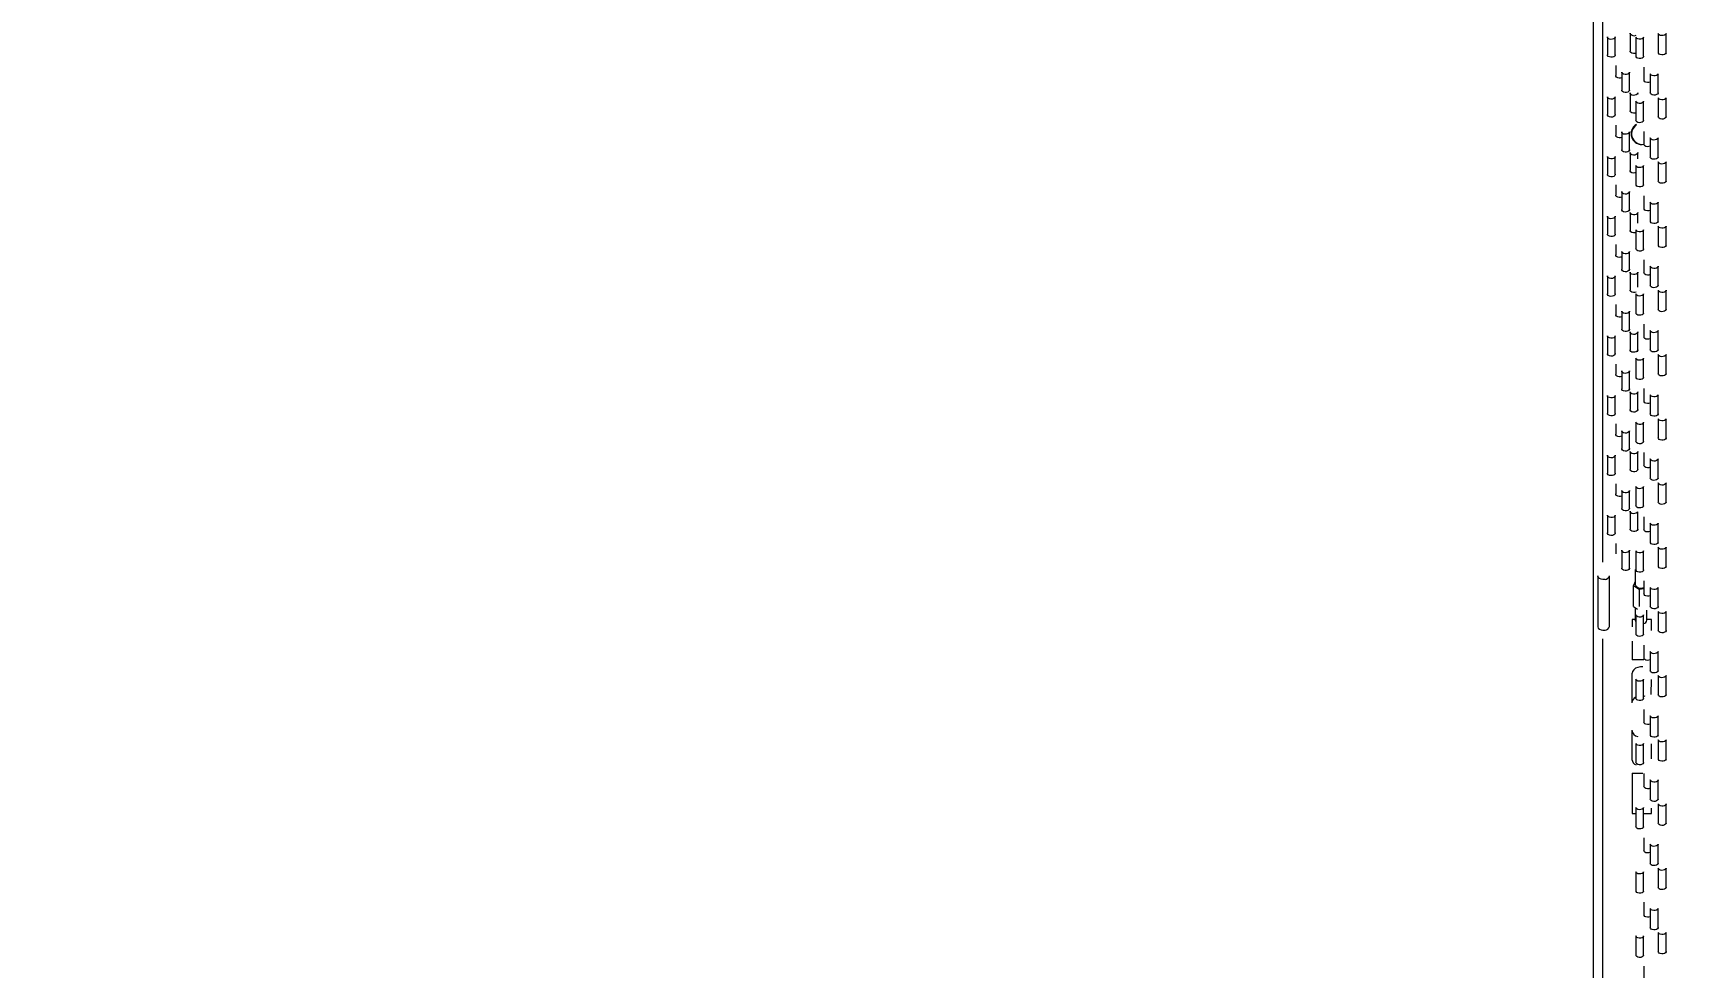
# Model space of a CAD drawing. Header units: millimetres. Extents: x -8045 to 6871, y -5915 to 5473.
# Drawn here: x -1489 to -642, y -915 to -434 of the extents above; entities that cross this region are included whole.
import ezdxf

# ---------------------------------------------------------------- set-up
doc = ezdxf.new("R2010")
doc.units = ezdxf.units.MM
for name, color, linetype in [('DIKOM_ОБЪЕКТ', 7, 'Continuous'), ('DIKOM_РАЗМЕР_ЗОНА', 7, 'Continuous'), ('DIKOM_РАЗМЕР_ОБЪЕКТА', 7, 'Continuous')]:
    doc.layers.add(name, color=color, linetype=linetype)
doc.styles.add('style1', font='arial.ttf', dxfattribs={"width": 0.8})
doc.dimstyles.new('1-50', dxfattribs={"dimtxt": 300, "dimasz": 200, "dimexe": 100, "dimexo": 0, "dimgap": 100, "dimtad": 1, "dimtxsty": 'style1', "dimcen": 200, "dimclrd": 7, "dimclre": 7, "dimclrt": 7, "dimadec": 1, "dimazin": 2, "dimtfac": 1, "dimtmove": 0, "dimatfit": 2, "dimfxl": 0, "dimlwd": 25, "dimlwe": 18, "dimarcsym": 0})

# ---------------------------------------------------------------- blocks, each defined once
blk = doc.blocks.new('*D9')
at = {"layer": 'Defpoints', "color": 0, "linetype": 'Continuous', "transparency": 16777216}
for p in [(5663.54, -234.65), (-5019.6, -1388.73), (5663.54, -4701.47)]:
    blk.add_point(p, dxfattribs=at)
at = {"layer": 'DIKOM_РАЗМЕР_ОБЪЕКТА', "color": 7, "linetype": 'Continuous', "lineweight": 18, "transparency": 16777216}
for p, q in [((5663.54, -234.65), (5663.54, -4801.47)), ((-5019.6, -1388.73), (-5019.6, -4801.47))]:
    blk.add_line(p, q, dxfattribs=at)
at = {"layer": 'DIKOM_РАЗМЕР_ОБЪЕКТА', "color": 7, "linetype": 'Continuous', "lineweight": 25, "transparency": 16777216}
blk.add_line((-4819.6, -4701.47), (5463.54, -4701.47), dxfattribs=at)
at = {"layer": 'DIKOM_РАЗМЕР_ОБЪЕКТА', "color": 7, "linetype": 'Continuous', "transparency": 16777216}
for points in [[(-4819.6, -4668.14), (-4819.6, -4734.8), (-5019.6, -4701.47)], [(5463.54, -4668.14), (5463.54, -4734.8), (5663.54, -4701.47)]]:
    blk.add_solid(points, dxfattribs=at)
at = {"layer": 'DIKOM_РАЗМЕР_ОБЪЕКТА', "color": 7, "linetype": 'Continuous', "lineweight": 15, "transparency": 16777216, "insert": (-74.37, -4448.3), "char_height": 300, "attachment_point": 5, "style": 'style1'}
blk.add_mtext('10700', dxfattribs=at)
blk = doc.blocks.new('*D10')
at = {"layer": 'Defpoints', "color": 0, "linetype": 'Continuous', "transparency": 16777216}
for p in [(-1653.81, 3474.95), (-5616.46, -3083.4), (491.01, -3083.4)]:
    blk.add_point(p, dxfattribs=at)
at = {"layer": 'DIKOM_РАЗМЕР_ОБЪЕКТА', "color": 7, "linetype": 'Continuous', "lineweight": 18, "transparency": 16777216}
for p, q in [((-1653.81, 3474.95), (-5716.46, 3474.95)), ((491.01, -3083.4), (-5716.46, -3083.4))]:
    blk.add_line(p, q, dxfattribs=at)
at = {"layer": 'DIKOM_РАЗМЕР_ОБЪЕКТА', "color": 7, "linetype": 'Continuous', "lineweight": 25, "transparency": 16777216}
blk.add_line((-5616.46, 3274.95), (-5616.46, -2883.4), dxfattribs=at)
at = {"layer": 'DIKOM_РАЗМЕР_ОБЪЕКТА', "color": 7, "linetype": 'Continuous', "transparency": 16777216}
for points in [[(-5649.79, 3274.95), (-5583.12, 3274.95), (-5616.46, 3474.95)], [(-5649.79, -2883.4), (-5583.12, -2883.4), (-5616.46, -3083.4)]]:
    blk.add_solid(points, dxfattribs=at)
at = {"layer": 'DIKOM_РАЗМЕР_ОБЪЕКТА', "color": 7, "linetype": 'Continuous', "lineweight": 15, "transparency": 16777216, "insert": (-5869.63, -1326.86), "char_height": 300, "attachment_point": 5, "rotation": 90, "style": 'style1'}
blk.add_mtext('6550', dxfattribs=at)
blk = doc.blocks.new('*D11')
at = {"layer": 'Defpoints', "color": 0, "transparency": 16777216}
for p in [(6870.85, -184.65), (-7019.6, -1388.73), (-7019.6, -5814.65)]:
    blk.add_point(p, dxfattribs=at)
at = {"layer": 'DIKOM_РАЗМЕР_ЗОНА', "color": 7, "lineweight": 18, "transparency": 16777216}
for p, q in [((6870.85, -184.65), (6870.85, -5914.65)), ((-7019.6, -1388.73), (-7019.6, -5914.65))]:
    blk.add_line(p, q, dxfattribs=at)
at = {"layer": 'DIKOM_РАЗМЕР_ЗОНА', "color": 7, "lineweight": 25, "transparency": 16777216}
blk.add_line((6670.85, -5814.65), (-6819.6, -5814.65), dxfattribs=at)
at = {"layer": 'DIKOM_РАЗМЕР_ЗОНА', "color": 7, "transparency": 16777216}
for points in [[(-6819.6, -5781.31), (-6819.6, -5847.98), (-7019.6, -5814.65)], [(6670.85, -5781.31), (6670.85, -5847.98), (6870.85, -5814.65)]]:
    blk.add_solid(points, dxfattribs=at)
at = {"layer": 'DIKOM_РАЗМЕР_ЗОНА', "color": 7, "transparency": 16777216, "insert": (-74.37, -5561.37), "char_height": 300, "attachment_point": 5, "style": 'style1'}
blk.add_mtext('13900', dxfattribs=at)
blk = doc.blocks.new('*D12')
at = {"layer": 'Defpoints', "color": 0, "transparency": 16777216}
for p in [(-2189.61, 5472.65), (-7595.21, -5084.97), (-495.58, -5084.97)]:
    blk.add_point(p, dxfattribs=at)
at = {"layer": 'DIKOM_РАЗМЕР_ЗОНА', "color": 7, "lineweight": 18, "transparency": 16777216}
for p, q in [((-2189.61, 5472.65), (-7695.21, 5472.65)), ((-495.58, -5084.97), (-7695.21, -5084.97))]:
    blk.add_line(p, q, dxfattribs=at)
at = {"layer": 'DIKOM_РАЗМЕР_ЗОНА', "color": 7, "lineweight": 25, "transparency": 16777216}
blk.add_line((-7595.21, 5272.65), (-7595.21, -4884.97), dxfattribs=at)
at = {"layer": 'DIKOM_РАЗМЕР_ЗОНА', "color": 7, "transparency": 16777216}
for points in [[(-7628.55, 5272.65), (-7561.88, 5272.65), (-7595.21, 5472.65)], [(-7628.55, -4884.97), (-7561.88, -4884.97), (-7595.21, -5084.97)]]:
    blk.add_solid(points, dxfattribs=at)
at = {"layer": 'DIKOM_РАЗМЕР_ЗОНА', "color": 7, "transparency": 16777216, "insert": (-7848.38, -1452.59), "char_height": 300, "attachment_point": 5, "rotation": 90, "style": 'style1'}
blk.add_mtext('10550', dxfattribs=at)

msp = doc.modelspace()

# ---------------------------------------------------------------- linework, layer by layer
at = {"layer": 'DIKOM_ОБЪЕКТ', "color": 7, "linetype": 'Continuous', "lineweight": 15}
for p, q in [((-685.854, -198.252), (-685.854, -1786.157)), ((-680.877, -706.768), (-680.877, -197.374)), ((-678.543, -436.272), (-678.543, -445.502)), ((-674.543, -445.502), (-674.543, -436.272)), ((-666.94, -434.314), (-666.94, -443.545)), ((-666.94, -434.344), (-666.94, -434.314)), ((-666.874, -434.64), (-666.94, -434.344)), ((-663.911, -436.338), (-663.911, -446.255)), ((-659.911, -446.255), (-659.911, -436.338)), ((-652.369, -434.489), (-652.369, -444.406)), ((-652.293, -434.797), (-652.369, -434.509)), ((-648.369, -444.406), (-648.369, -434.489)), ((-678.476, -445.829), (-678.543, -445.502)), ((-674.543, -445.471), (-674.543, -445.502)), ((-663.835, -446.564), (-663.911, -446.255)), ((-674.273, -450.9), (-674.273, -456.201)), ((-671.21, -454.384), (-671.21, -463.615)), ((-667.21, -463.615), (-667.21, -454.384)), ((-659.782, -451.919), (-659.782, -458.611)), ((-656.498, -455.191), (-656.498, -465.109)), ((-652.498, -465.109), (-652.498, -455.191)), ((-666.94, -465.083), (-666.94, -474.314)), ((-666.94, -465.113), (-666.94, -465.083)), ((-666.874, -465.41), (-666.94, -465.113)), ((-662.94, -465.983), (-662.94, -465.083)), ((-656.421, -465.417), (-656.498, -465.109)), ((-678.543, -467.041), (-678.543, -476.272)), ((-674.543, -476.272), (-674.543, -467.041)), ((-663.911, -469.396), (-663.911, -479.313)), ((-659.911, -479.313), (-659.911, -469.396)), ((-652.369, -467.547), (-652.369, -477.464)), ((-652.293, -467.855), (-652.369, -467.567)), ((-648.369, -477.464), (-648.369, -467.547)), ((-678.476, -476.598), (-678.543, -476.272)), ((-674.543, -476.241), (-674.543, -476.272)), ((-674.273, -481.669), (-674.273, -486.971)), ((-663.835, -479.621), (-663.911, -479.313)), ((-671.21, -485.153), (-671.21, -494.384)), ((-667.21, -494.384), (-667.21, -485.153)), ((-659.782, -484.977), (-659.782, -491.668)), ((-656.498, -488.249), (-656.498, -498.167)), ((-652.498, -498.167), (-652.498, -488.249)), ((-678.543, -497.81), (-678.543, -507.041)), ((-674.543, -507.041), (-674.543, -497.81)), ((-666.94, -495.853), (-666.94, -505.083)), ((-666.94, -495.883), (-666.94, -495.853)), ((-666.874, -496.179), (-666.94, -495.883)), ((-662.94, -499.04), (-662.94, -495.853)), ((-656.421, -498.475), (-656.498, -498.167)), ((-678.476, -507.367), (-678.543, -507.041)), ((-674.543, -507.01), (-674.543, -507.041)), ((-663.911, -502.454), (-663.911, -512.371)), ((-659.911, -512.371), (-659.911, -502.454)), ((-652.369, -500.604), (-652.369, -510.522)), ((-652.293, -500.913), (-652.369, -500.625)), ((-648.369, -510.522), (-648.369, -500.604)), ((-674.273, -512.439), (-674.273, -517.74)), ((-671.21, -515.923), (-671.21, -525.153)), ((-667.21, -525.153), (-667.21, -515.923)), ((-663.835, -512.679), (-663.911, -512.371)), ((-659.782, -518.035), (-659.782, -524.726)), ((-656.498, -521.307), (-656.498, -531.224)), ((-652.498, -531.224), (-652.498, -521.307)), ((-678.543, -528.579), (-678.543, -537.81)), ((-674.543, -537.81), (-674.543, -528.579)), ((-666.94, -526.622), (-666.94, -535.853)), ((-666.94, -526.652), (-666.94, -526.622)), ((-666.874, -526.948), (-666.94, -526.652)), ((-662.94, -532.098), (-662.94, -526.622)), ((-656.421, -531.533), (-656.498, -531.224)), ((-652.369, -533.662), (-652.369, -543.58)), ((-652.293, -533.97), (-652.369, -533.683)), ((-648.369, -543.58), (-648.369, -533.662)), ((-678.476, -538.136), (-678.543, -537.81)), ((-674.543, -537.779), (-674.543, -537.81)), ((-663.911, -535.512), (-663.911, -545.429)), ((-659.911, -545.429), (-659.911, -535.512)), ((-674.273, -543.208), (-674.273, -548.509)), ((-671.21, -546.692), (-671.21, -555.923)), ((-667.21, -555.923), (-667.21, -546.692)), ((-663.835, -545.737), (-663.911, -545.429)), ((-678.543, -559.348), (-678.543, -568.579)), ((-674.543, -568.579), (-674.543, -559.348)), ((-666.94, -557.391), (-666.94, -566.622)), ((-666.94, -557.421), (-666.94, -557.391)), ((-666.874, -557.717), (-666.94, -557.421)), ((-662.94, -565.156), (-662.94, -557.391)), ((-659.782, -551.093), (-659.782, -557.784)), ((-656.498, -554.365), (-656.498, -564.282)), ((-652.498, -564.282), (-652.498, -554.365)), ((-656.421, -564.59), (-656.498, -564.282)), ((-652.369, -566.72), (-652.369, -576.637)), ((-652.293, -567.028), (-652.369, -566.741)), ((-648.369, -576.637), (-648.369, -566.72)), ((-678.476, -568.905), (-678.543, -568.579)), ((-674.543, -568.548), (-674.543, -568.579)), ((-674.273, -573.977), (-674.273, -579.278)), ((-663.911, -568.569), (-663.911, -578.487)), ((-659.911, -578.487), (-659.911, -568.569)), ((-671.21, -577.461), (-671.21, -586.692)), ((-667.21, -586.692), (-667.21, -577.461)), ((-663.835, -578.795), (-663.911, -578.487)), ((-659.782, -584.151), (-659.782, -590.842)), ((-678.543, -590.118), (-678.543, -599.348)), ((-674.543, -599.348), (-674.543, -590.118)), ((-666.94, -588.16), (-666.94, -597.391)), ((-666.94, -588.19), (-666.94, -588.16)), ((-666.874, -588.487), (-666.94, -588.19)), ((-662.94, -597.391), (-662.94, -588.16)), ((-656.498, -587.423), (-656.498, -597.34)), ((-652.498, -597.34), (-652.498, -587.423)), ((-678.476, -599.675), (-678.543, -599.348)), ((-674.543, -599.318), (-674.543, -599.348)), ((-663.911, -601.627), (-663.911, -611.545)), ((-663.064, -598.421), (-662.94, -597.391)), ((-659.911, -611.545), (-659.911, -601.627)), ((-656.421, -597.648), (-656.498, -597.34)), ((-652.369, -599.778), (-652.369, -609.695)), ((-652.293, -600.086), (-652.369, -599.799)), ((-648.369, -609.695), (-648.369, -599.778)), ((-674.273, -604.746), (-674.273, -610.048)), ((-671.21, -608.23), (-671.21, -617.461)), ((-667.21, -617.461), (-667.21, -608.23)), ((-663.835, -611.853), (-663.911, -611.545)), ((-659.782, -617.209), (-659.782, -623.9)), ((-678.543, -620.887), (-678.543, -630.118)), ((-674.543, -630.118), (-674.543, -620.887)), ((-666.94, -618.93), (-666.94, -628.16)), ((-666.94, -618.959), (-666.94, -618.93)), ((-666.874, -619.256), (-666.94, -618.959)), ((-662.94, -628.16), (-662.94, -618.93)), ((-656.498, -620.481), (-656.498, -630.398)), ((-652.498, -630.398), (-652.498, -620.481)), ((-678.476, -630.444), (-678.543, -630.118)), ((-674.543, -630.087), (-674.543, -630.118)), ((-674.273, -635.516), (-674.273, -640.817)), ((-663.911, -634.685), (-663.911, -644.602)), ((-659.911, -644.602), (-659.911, -634.685)), ((-656.421, -630.706), (-656.498, -630.398)), ((-652.369, -632.836), (-652.369, -642.753)), ((-652.293, -633.144), (-652.369, -632.857)), ((-648.369, -642.753), (-648.369, -632.836)), ((-671.21, -639), (-671.21, -648.23)), ((-667.21, -648.23), (-667.21, -639)), ((-678.543, -651.656), (-678.543, -660.887)), ((-674.543, -660.887), (-674.543, -651.656)), ((-666.94, -649.699), (-666.94, -658.93)), ((-666.94, -649.729), (-666.94, -649.699)), ((-666.874, -650.025), (-666.94, -649.729)), ((-663.835, -644.911), (-663.911, -644.602)), ((-662.94, -658.93), (-662.94, -649.699)), ((-659.782, -650.266), (-659.782, -656.958)), ((-678.476, -661.213), (-678.543, -660.887)), ((-674.543, -660.856), (-674.543, -660.887)), ((-656.498, -653.538), (-656.498, -663.456)), ((-652.498, -663.456), (-652.498, -653.538)), ((-674.273, -666.285), (-674.273, -671.586)), ((-663.911, -667.743), (-663.911, -677.66)), ((-659.911, -677.66), (-659.911, -667.743)), ((-656.421, -663.764), (-656.498, -663.456)), ((-652.369, -665.894), (-652.369, -675.811)), ((-652.293, -666.202), (-652.369, -665.914)), ((-648.369, -675.811), (-648.369, -665.894)), ((-671.21, -669.769), (-671.21, -679)), ((-667.21, -679), (-667.21, -669.769)), ((-663.835, -677.969), (-663.911, -677.66)), ((-678.543, -682.425), (-678.543, -691.656)), ((-674.543, -691.656), (-674.543, -682.425)), ((-666.94, -680.468), (-666.94, -689.699)), ((-666.94, -680.498), (-666.94, -680.468)), ((-666.874, -680.794), (-666.94, -680.498)), ((-662.94, -689.699), (-662.94, -680.894)), ((-659.782, -683.324), (-659.782, -690.015)), ((-678.476, -691.982), (-678.543, -691.656)), ((-674.543, -691.625), (-674.543, -691.656)), ((-656.498, -686.596), (-656.498, -696.514)), ((-652.498, -696.514), (-652.498, -686.596)), ((-674.273, -697.054), (-674.273, -702.355)), ((-671.21, -700.538), (-671.21, -709.769)), ((-667.21, -709.769), (-667.21, -700.538)), ((-663.911, -700.801), (-663.911, -710.718)), ((-659.911, -710.718), (-659.911, -700.801)), ((-656.421, -696.822), (-656.498, -696.514)), ((-652.369, -698.951), (-652.369, -708.869)), ((-652.293, -699.26), (-652.369, -698.972)), ((-648.369, -708.869), (-648.369, -698.951)), ((-664.241, -710.417), (-664.241, -718.11)), ((-663.835, -711.026), (-663.911, -710.718)), ((-683.579, -713.68), (-683.579, -739.834)), ((-677.579, -739.834), (-677.579, -713.68)), ((-664.241, -716.669), (-665.134, -718.766)), ((-665.134, -729.536), (-665.134, -718.766)), ((-665.134, -718.766), (-662.297, -720.592)), ((-662.297, -720.592), (-659.782, -720.168)), ((-660.475, -719.963), (-659.782, -719.785)), ((-659.782, -716.382), (-659.782, -723.073)), ((-656.498, -719.654), (-656.498, -729.572)), ((-652.498, -729.572), (-652.498, -719.654)), ((-662.297, -720.592), (-662.297, -729.448)), ((-665.9, -736.157), (-665.9, -740.044)), ((-664.241, -736.157), (-665.9, -736.157)), ((-665.134, -729.536), (-663.158, -730.807)), ((-664.241, -730.11), (-664.241, -736.571)), ((-663.911, -733.859), (-663.911, -743.776)), ((-659.911, -743.776), (-659.911, -733.859)), ((-658.241, -736.571), (-658.241, -731.446)), ((-655.9, -736.157), (-658.241, -736.157)), ((-656.421, -729.88), (-656.498, -729.572)), ((-655.9, -741.836), (-655.9, -736.157)), ((-652.369, -732.009), (-652.369, -741.927)), ((-652.293, -732.318), (-652.369, -732.03)), ((-648.369, -741.927), (-648.369, -732.009)), ((-663.835, -744.084), (-663.911, -743.776)), ((-680.877, -1786.157), (-680.877, -746.094)), ((-665.9, -747.375), (-665.9, -757.015)), ((-659.782, -749.44), (-659.782, -756.131)), ((-656.498, -752.712), (-656.498, -762.629)), ((-652.498, -762.629), (-652.498, -752.712)), ((-659.744, -757.015), (-665.9, -757.015)), ((-656.421, -762.938), (-656.498, -762.629)), ((-665.914, -764.063), (-665.984, -779.063)), ((-663.911, -766.917), (-663.911, -776.834)), ((-659.911, -776.834), (-659.911, -766.917)), ((-655.964, -774.869), (-655.928, -767.179)), ((-652.369, -765.067), (-652.369, -774.985)), ((-652.293, -765.375), (-652.369, -765.088)), ((-648.369, -774.985), (-648.369, -765.067)), ((-663.835, -777.142), (-663.911, -776.834)), ((-659.782, -782.498), (-659.782, -789.189)), ((-656.498, -785.77), (-656.498, -795.687)), ((-652.498, -795.687), (-652.498, -785.77)), ((-665.984, -793.252), (-665.914, -808.252)), ((-656.421, -795.995), (-656.498, -795.687)), ((-663.911, -799.974), (-663.911, -809.892)), ((-659.911, -809.892), (-659.911, -799.974)), ((-655.915, -807.946), (-655.951, -800.228)), ((-652.369, -798.125), (-652.369, -808.042)), ((-652.293, -798.433), (-652.369, -798.146)), ((-648.369, -808.042), (-648.369, -798.125)), ((-663.835, -810.2), (-663.911, -809.892)), ((-665.9, -815.299), (-665.9, -836.157)), ((-665.9, -815.299), (-660.366, -815.299)), ((-659.782, -815.556), (-659.782, -822.247)), ((-656.498, -818.828), (-656.498, -828.745)), ((-652.498, -828.745), (-652.498, -818.828)), ((-656.421, -829.053), (-656.498, -828.745)), ((-665.9, -836.157), (-663.911, -836.157)), ((-663.911, -833.032), (-663.911, -842.95)), ((-659.911, -842.95), (-659.911, -833.032)), ((-659.911, -836.157), (-655.9, -836.157)), ((-655.9, -836.157), (-655.9, -833.306)), ((-652.369, -831.183), (-652.369, -841.1)), ((-652.293, -831.491), (-652.369, -831.204)), ((-648.369, -841.1), (-648.369, -831.183)), ((-663.835, -843.258), (-663.911, -842.95)), ((-659.782, -848.614), (-659.782, -855.305)), ((-656.498, -851.886), (-656.498, -861.803)), ((-652.498, -861.803), (-652.498, -851.886)), ((-656.421, -862.111), (-656.498, -861.803)), ((-652.369, -864.241), (-652.369, -874.158)), ((-652.293, -864.549), (-652.369, -864.261)), ((-648.369, -874.158), (-648.369, -864.241)), ((-663.911, -866.09), (-663.911, -876.007)), ((-659.911, -876.007), (-659.911, -866.09)), ((-663.835, -876.316), (-663.911, -876.007)), ((-659.782, -881.671), (-659.782, -888.363)), ((-656.498, -884.943), (-656.498, -894.861)), ((-652.498, -894.861), (-652.498, -884.943)), ((-656.421, -895.169), (-656.498, -894.861)), ((-652.369, -897.299), (-652.369, -907.216)), ((-652.293, -897.607), (-652.369, -897.319)), ((-648.369, -907.216), (-648.369, -897.299)), ((-663.911, -899.148), (-663.911, -909.065)), ((-659.911, -909.065), (-659.911, -899.148)), ((-663.835, -909.374), (-663.911, -909.065)), ((-659.782, -914.729), (-659.782, -921.42))]:
    msp.add_line(p, q, dxfattribs=at)
at = {"layer": 'DIKOM_ОБЪЕКТ', "color": 7, "linetype": 'Continuous', "lineweight": 15, "flags": 128}
for points in [[(-674.543, -436.296), (-674.561, -436.443), (-674.814, -436.915), (-675.331, -437.288), (-676.032, -437.507), (-676.811, -437.538), (-677.549, -437.376), (-678.134, -437.046), (-678.476, -436.598), (-678.543, -436.271)], [(-659.911, -436.356), (-659.924, -436.468), (-660.164, -436.886), (-660.669, -437.221), (-661.364, -437.421), (-662.141, -437.457), (-662.884, -437.322), (-663.479, -437.037), (-663.835, -436.646), (-663.911, -436.338)], [(-648.369, -434.489), (-648.383, -434.618), (-648.622, -435.037), (-649.127, -435.371), (-649.822, -435.572), (-650.6, -435.607), (-651.342, -435.472), (-651.937, -435.188), (-652.293, -434.797)], [(-674.543, -445.502), (-674.561, -445.674), (-674.814, -446.145), (-675.331, -446.519), (-676.032, -446.738), (-676.811, -446.769), (-677.549, -446.607), (-678.134, -446.277), (-678.476, -445.829)], [(-663.911, -444.641), (-664.43, -444.78), (-665.209, -444.811), (-665.947, -444.649), (-666.531, -444.319), (-666.874, -443.871), (-666.94, -443.545)], [(-659.911, -446.255), (-659.924, -446.385), (-660.164, -446.803), (-660.669, -447.138), (-661.364, -447.338), (-662.141, -447.374), (-662.884, -447.239), (-663.479, -446.955), (-663.835, -446.564)], [(-649.822, -445.489), (-650.6, -445.525), (-651.342, -445.39), (-651.937, -445.105), (-652.293, -444.714), (-652.369, -444.406)], [(-648.369, -444.406), (-648.383, -444.536), (-648.622, -444.954), (-649.127, -445.289), (-649.822, -445.489)], [(-671.21, -457.284), (-671.763, -457.437), (-672.542, -457.468), (-673.28, -457.306), (-673.864, -456.976), (-674.207, -456.528), (-674.273, -456.202)], [(-667.21, -454.384), (-667.228, -454.556), (-667.481, -455.027), (-667.998, -455.401), (-668.699, -455.62), (-669.478, -455.651), (-670.216, -455.489), (-670.801, -455.158), (-671.144, -454.711), (-671.21, -454.386)], [(-652.498, -455.192), (-652.511, -455.321), (-652.751, -455.739), (-653.256, -456.074), (-653.95, -456.274), (-654.728, -456.31), (-655.471, -456.175), (-656.066, -455.891), (-656.421, -455.5), (-656.498, -455.191)], [(-668.699, -464.851), (-669.478, -464.881), (-670.216, -464.719), (-670.801, -464.389), (-671.144, -463.941), (-671.21, -463.615)], [(-667.21, -463.615), (-667.228, -463.786), (-667.481, -464.258), (-667.998, -464.632), (-668.699, -464.851)], [(-662.94, -465.083), (-662.958, -465.255), (-663.212, -465.726), (-663.729, -466.1), (-664.43, -466.319), (-665.209, -466.35), (-665.947, -466.188), (-666.531, -465.858), (-666.874, -465.41)], [(-656.498, -459.474), (-656.541, -459.493), (-657.235, -459.694), (-658.013, -459.729), (-658.756, -459.594), (-659.35, -459.31), (-659.706, -458.919), (-659.782, -458.611)], [(-652.498, -465.109), (-652.511, -465.238), (-652.751, -465.657), (-653.256, -465.991), (-653.95, -466.192), (-654.728, -466.227), (-655.471, -466.092), (-656.066, -465.808), (-656.421, -465.417)], [(-674.543, -467.066), (-674.561, -467.212), (-674.814, -467.684), (-675.331, -468.057), (-676.032, -468.276), (-676.811, -468.307), (-677.549, -468.145), (-678.134, -467.815), (-678.476, -467.367), (-678.543, -467.04)], [(-663.911, -475.41), (-664.43, -475.55), (-665.209, -475.581), (-665.947, -475.419), (-666.531, -475.088), (-666.874, -474.64), (-666.94, -474.314)], [(-659.911, -469.414), (-659.924, -469.526), (-660.164, -469.944), (-660.669, -470.278), (-661.364, -470.479), (-662.141, -470.514), (-662.884, -470.38), (-663.479, -470.095), (-663.835, -469.704), (-663.911, -469.396)], [(-648.369, -467.546), (-648.383, -467.676), (-648.622, -468.094), (-649.127, -468.429), (-649.822, -468.63), (-650.6, -468.665), (-651.342, -468.53), (-651.937, -468.246), (-652.293, -467.855)], [(-674.543, -476.272), (-674.561, -476.443), (-674.814, -476.915), (-675.331, -477.288), (-676.032, -477.507), (-676.811, -477.538), (-677.549, -477.376), (-678.134, -477.046), (-678.476, -476.598)], [(-659.911, -479.313), (-659.924, -479.443), (-660.164, -479.861), (-660.669, -480.196), (-661.364, -480.396), (-662.141, -480.432), (-662.884, -480.297), (-663.479, -480.012), (-663.835, -479.621)], [(-649.822, -478.547), (-650.6, -478.582), (-651.342, -478.448), (-651.937, -478.163), (-652.293, -477.772), (-652.369, -477.464)], [(-648.369, -477.464), (-648.383, -477.594), (-648.622, -478.012), (-649.127, -478.347), (-649.822, -478.547)], [(-671.21, -488.053), (-671.763, -488.206), (-672.542, -488.237), (-673.28, -488.075), (-673.864, -487.745), (-674.207, -487.297), (-674.273, -486.971)], [(-667.21, -485.154), (-667.228, -485.325), (-667.481, -485.797), (-667.998, -486.17), (-668.699, -486.389), (-669.478, -486.42), (-670.216, -486.258), (-670.801, -485.928), (-671.144, -485.48), (-671.21, -485.155)], [(-652.498, -488.25), (-652.511, -488.379), (-652.751, -488.797), (-653.256, -489.132), (-653.95, -489.332), (-654.728, -489.368), (-655.471, -489.233), (-656.066, -488.948), (-656.421, -488.557), (-656.498, -488.249)], [(-674.543, -497.835), (-674.561, -497.981), (-674.814, -498.453), (-675.331, -498.827), (-676.032, -499.046), (-676.811, -499.076), (-677.549, -498.914), (-678.134, -498.584), (-678.476, -498.136), (-678.543, -497.809)], [(-668.699, -495.62), (-669.478, -495.651), (-670.216, -495.489), (-670.801, -495.159), (-671.144, -494.711), (-671.21, -494.384)], [(-667.21, -494.384), (-667.228, -494.556), (-667.481, -495.027), (-667.998, -495.401), (-668.699, -495.62)], [(-662.94, -495.852), (-662.958, -496.024), (-663.212, -496.496), (-663.729, -496.869), (-664.43, -497.088), (-665.209, -497.119), (-665.947, -496.957), (-666.531, -496.627), (-666.874, -496.179)], [(-656.498, -492.531), (-656.541, -492.551), (-657.235, -492.751), (-658.013, -492.787), (-658.756, -492.652), (-659.35, -492.368), (-659.706, -491.977), (-659.782, -491.669)], [(-652.498, -498.167), (-652.511, -498.296), (-652.751, -498.714), (-653.256, -499.049), (-653.95, -499.25), (-654.728, -499.285), (-655.471, -499.15), (-656.066, -498.866), (-656.421, -498.475)], [(-674.543, -507.041), (-674.561, -507.212), (-674.814, -507.684), (-675.331, -508.058), (-676.032, -508.276), (-676.811, -508.307), (-677.549, -508.145), (-678.134, -507.815), (-678.476, -507.367)], [(-663.911, -506.179), (-664.43, -506.319), (-665.209, -506.35), (-665.947, -506.188), (-666.531, -505.858), (-666.874, -505.41), (-666.94, -505.083)], [(-659.911, -502.472), (-659.924, -502.583), (-660.164, -503.002), (-660.669, -503.336), (-661.364, -503.537), (-662.141, -503.572), (-662.884, -503.437), (-663.479, -503.153), (-663.835, -502.762), (-663.911, -502.454)], [(-648.369, -500.604), (-648.383, -500.734), (-648.622, -501.152), (-649.127, -501.487), (-649.822, -501.687), (-650.6, -501.723), (-651.342, -501.588), (-651.937, -501.304), (-652.293, -500.913)], [(-667.21, -515.923), (-667.228, -516.094), (-667.481, -516.566), (-667.998, -516.939), (-668.699, -517.158), (-669.478, -517.189), (-670.216, -517.027), (-670.801, -516.697), (-671.144, -516.249), (-671.21, -515.924)], [(-659.911, -512.371), (-659.924, -512.501), (-660.164, -512.919), (-660.669, -513.254), (-661.364, -513.454), (-662.141, -513.49), (-662.884, -513.355), (-663.479, -513.07), (-663.835, -512.679)], [(-649.822, -511.605), (-650.6, -511.64), (-651.342, -511.506), (-651.937, -511.221), (-652.293, -510.83), (-652.369, -510.522)], [(-648.369, -510.522), (-648.383, -510.651), (-648.622, -511.07), (-649.127, -511.404), (-649.822, -511.605)], [(-671.21, -518.822), (-671.763, -518.975), (-672.542, -519.006), (-673.28, -518.844), (-673.864, -518.514), (-674.207, -518.066), (-674.273, -517.74)], [(-668.699, -526.389), (-669.478, -526.42), (-670.216, -526.258), (-670.801, -525.928), (-671.144, -525.48), (-671.21, -525.153)], [(-667.21, -525.153), (-667.228, -525.325), (-667.481, -525.796), (-667.998, -526.17), (-668.699, -526.389)], [(-656.498, -525.589), (-656.541, -525.609), (-657.235, -525.809), (-658.013, -525.845), (-658.756, -525.71), (-659.35, -525.425), (-659.706, -525.034), (-659.782, -524.726)], [(-652.498, -521.307), (-652.511, -521.437), (-652.751, -521.855), (-653.256, -522.19), (-653.95, -522.39), (-654.728, -522.426), (-655.471, -522.291), (-656.066, -522.006), (-656.421, -521.615), (-656.498, -521.306)], [(-674.543, -528.604), (-674.561, -528.751), (-674.814, -529.222), (-675.331, -529.596), (-676.032, -529.815), (-676.811, -529.846), (-677.549, -529.684), (-678.134, -529.353), (-678.476, -528.906), (-678.543, -528.579)], [(-662.94, -526.621), (-662.958, -526.793), (-663.212, -527.265), (-663.729, -527.639), (-664.43, -527.857), (-665.209, -527.888), (-665.947, -527.726), (-666.531, -527.396), (-666.874, -526.948)], [(-652.498, -531.224), (-652.511, -531.354), (-652.751, -531.772), (-653.256, -532.107), (-653.95, -532.307), (-654.728, -532.343), (-655.471, -532.208), (-656.066, -531.924), (-656.421, -531.533)], [(-648.369, -533.662), (-648.383, -533.792), (-648.622, -534.21), (-649.127, -534.545), (-649.822, -534.745), (-650.6, -534.781), (-651.342, -534.646), (-651.937, -534.361), (-652.293, -533.97)], [(-674.543, -537.81), (-674.561, -537.981), (-674.814, -538.453), (-675.331, -538.827), (-676.032, -539.046), (-676.811, -539.076), (-677.549, -538.914), (-678.134, -538.584), (-678.476, -538.136)], [(-663.911, -536.948), (-664.43, -537.088), (-665.209, -537.119), (-665.947, -536.957), (-666.531, -536.627), (-666.874, -536.179), (-666.94, -535.853)], [(-659.911, -535.529), (-659.924, -535.641), (-660.164, -536.059), (-660.669, -536.394), (-661.364, -536.595), (-662.141, -536.63), (-662.884, -536.495), (-663.479, -536.211), (-663.835, -535.82), (-663.911, -535.511)], [(-671.21, -549.591), (-671.763, -549.745), (-672.542, -549.776), (-673.28, -549.614), (-673.864, -549.283), (-674.207, -548.835), (-674.273, -548.509)], [(-667.21, -546.692), (-667.228, -546.863), (-667.481, -547.335), (-667.998, -547.709), (-668.699, -547.928), (-669.478, -547.958), (-670.216, -547.796), (-670.801, -547.466), (-671.144, -547.018), (-671.21, -546.693)], [(-659.911, -545.429), (-659.924, -545.559), (-660.164, -545.977), (-660.669, -546.312), (-661.364, -546.512), (-662.141, -546.547), (-662.884, -546.413), (-663.479, -546.128), (-663.835, -545.737)], [(-649.822, -544.663), (-650.6, -544.698), (-651.342, -544.563), (-651.937, -544.279), (-652.293, -543.888), (-652.369, -543.58)], [(-648.369, -543.58), (-648.383, -543.709), (-648.622, -544.127), (-649.127, -544.462), (-649.822, -544.663)], [(-674.543, -559.373), (-674.561, -559.52), (-674.814, -559.992), (-675.331, -560.365), (-676.032, -560.584), (-676.811, -560.615), (-677.549, -560.453), (-678.134, -560.123), (-678.476, -559.675), (-678.543, -559.348)], [(-668.699, -557.158), (-669.478, -557.189), (-670.216, -557.027), (-670.801, -556.697), (-671.144, -556.249), (-671.21, -555.923)], [(-667.21, -555.923), (-667.228, -556.094), (-667.481, -556.566), (-667.998, -556.939), (-668.699, -557.158)], [(-662.94, -557.391), (-662.958, -557.562), (-663.212, -558.034), (-663.729, -558.408), (-664.43, -558.627), (-665.209, -558.657), (-665.947, -558.495), (-666.531, -558.165), (-666.874, -557.717)], [(-656.498, -558.647), (-656.541, -558.667), (-657.235, -558.867), (-658.013, -558.903), (-658.756, -558.768), (-659.35, -558.483), (-659.706, -558.092), (-659.782, -557.784)], [(-652.498, -554.365), (-652.511, -554.495), (-652.751, -554.913), (-653.256, -555.248), (-653.95, -555.448), (-654.728, -555.483), (-655.471, -555.349), (-656.066, -555.064), (-656.421, -554.673), (-656.498, -554.364)], [(-663.795, -567.669), (-664.43, -567.857), (-665.209, -567.888), (-665.947, -567.726), (-666.531, -567.396), (-666.874, -566.948), (-666.94, -566.622)], [(-652.498, -564.282), (-652.511, -564.412), (-652.751, -564.83), (-653.256, -565.165), (-653.95, -565.365), (-654.728, -565.401), (-655.471, -565.266), (-656.066, -564.981), (-656.421, -564.59)], [(-648.369, -566.72), (-648.383, -566.85), (-648.622, -567.268), (-649.127, -567.603), (-649.822, -567.803), (-650.6, -567.839), (-651.342, -567.704), (-651.937, -567.419), (-652.293, -567.028)], [(-674.543, -568.579), (-674.561, -568.751), (-674.814, -569.222), (-675.331, -569.596), (-676.032, -569.815), (-676.811, -569.846), (-677.549, -569.684), (-678.134, -569.354), (-678.476, -568.905)], [(-659.911, -568.587), (-659.924, -568.699), (-660.164, -569.117), (-660.669, -569.452), (-661.364, -569.652), (-662.141, -569.688), (-662.884, -569.553), (-663.479, -569.269), (-663.835, -568.878), (-663.911, -568.569)], [(-671.21, -580.361), (-671.763, -580.514), (-672.542, -580.545), (-673.28, -580.383), (-673.864, -580.053), (-674.207, -579.605), (-674.273, -579.278)], [(-667.21, -577.461), (-667.228, -577.633), (-667.481, -578.104), (-667.998, -578.478), (-668.699, -578.697), (-669.478, -578.728), (-670.216, -578.566), (-670.801, -578.235), (-671.144, -577.787), (-671.21, -577.462)], [(-659.911, -578.487), (-659.924, -578.616), (-660.164, -579.035), (-660.669, -579.369), (-661.364, -579.57), (-662.141, -579.605), (-662.884, -579.471), (-663.479, -579.186), (-663.835, -578.795)], [(-649.822, -577.72), (-650.6, -577.756), (-651.342, -577.621), (-651.937, -577.337), (-652.293, -576.946), (-652.369, -576.637)], [(-648.369, -576.637), (-648.383, -576.767), (-648.622, -577.185), (-649.127, -577.52), (-649.822, -577.72)], [(-674.543, -590.142), (-674.561, -590.289), (-674.814, -590.761), (-675.331, -591.134), (-676.032, -591.353), (-676.811, -591.384), (-677.549, -591.222), (-678.134, -590.892), (-678.476, -590.444), (-678.543, -590.117)], [(-668.699, -587.928), (-669.478, -587.958), (-670.216, -587.796), (-670.801, -587.466), (-671.144, -587.018), (-671.21, -586.692)], [(-667.21, -586.692), (-667.228, -586.863), (-667.481, -587.335), (-667.998, -587.709), (-668.699, -587.928)], [(-662.94, -588.16), (-662.958, -588.332), (-663.212, -588.803), (-663.729, -589.177), (-664.43, -589.396), (-665.209, -589.427), (-665.947, -589.265), (-666.531, -588.935), (-666.874, -588.487)], [(-656.498, -591.705), (-656.541, -591.725), (-657.235, -591.925), (-658.013, -591.96), (-658.756, -591.826), (-659.35, -591.541), (-659.706, -591.15), (-659.782, -590.842)], [(-652.498, -587.423), (-652.511, -587.552), (-652.751, -587.971), (-653.256, -588.305), (-653.95, -588.506), (-654.728, -588.541), (-655.471, -588.407), (-656.066, -588.122), (-656.421, -587.731), (-656.498, -587.422)], [(-674.543, -599.348), (-674.561, -599.52), (-674.814, -599.991), (-675.331, -600.365), (-676.032, -600.584), (-676.811, -600.615), (-677.549, -600.453), (-678.134, -600.123), (-678.476, -599.675)], [(-664.43, -598.627), (-665.209, -598.657), (-665.947, -598.495), (-666.531, -598.165), (-666.874, -597.717), (-666.94, -597.391)], [(-662.94, -597.391), (-662.958, -597.562), (-663.212, -598.034), (-663.729, -598.408), (-664.43, -598.627)], [(-659.911, -601.645), (-659.924, -601.757), (-660.164, -602.175), (-660.669, -602.51), (-661.364, -602.71), (-662.141, -602.746), (-662.884, -602.611), (-663.479, -602.326), (-663.835, -601.935), (-663.911, -601.627)], [(-652.498, -597.34), (-652.511, -597.47), (-652.751, -597.888), (-653.256, -598.223), (-653.95, -598.423), (-654.728, -598.459), (-655.471, -598.324), (-656.066, -598.039), (-656.421, -597.648)], [(-648.369, -599.778), (-648.383, -599.908), (-648.622, -600.326), (-649.127, -600.661), (-649.822, -600.861), (-650.6, -600.896), (-651.342, -600.762), (-651.937, -600.477), (-652.293, -600.086)], [(-671.21, -611.13), (-671.763, -611.283), (-672.542, -611.314), (-673.28, -611.152), (-673.864, -610.822), (-674.207, -610.374), (-674.273, -610.048)], [(-667.21, -608.231), (-667.228, -608.402), (-667.481, -608.873), (-667.998, -609.247), (-668.699, -609.466), (-669.478, -609.497), (-670.216, -609.335), (-670.801, -609.005), (-671.144, -608.557), (-671.21, -608.232)], [(-649.822, -610.778), (-650.6, -610.814), (-651.342, -610.679), (-651.937, -610.395), (-652.293, -610.004), (-652.369, -609.695)], [(-648.369, -609.695), (-648.383, -609.825), (-648.622, -610.243), (-649.127, -610.578), (-649.822, -610.778)], [(-668.699, -618.697), (-669.478, -618.728), (-670.216, -618.566), (-670.801, -618.235), (-671.144, -617.787), (-671.21, -617.461)], [(-667.21, -617.461), (-667.228, -617.633), (-667.481, -618.104), (-667.998, -618.478), (-668.699, -618.697)], [(-659.911, -611.545), (-659.924, -611.674), (-660.164, -612.092), (-660.669, -612.427), (-661.364, -612.628), (-662.141, -612.663), (-662.884, -612.528), (-663.479, -612.244), (-663.835, -611.853)], [(-674.543, -620.912), (-674.561, -621.058), (-674.814, -621.53), (-675.331, -621.904), (-676.032, -622.123), (-676.811, -622.153), (-677.549, -621.991), (-678.134, -621.661), (-678.476, -621.213), (-678.543, -620.886)], [(-662.94, -618.929), (-662.958, -619.101), (-663.212, -619.573), (-663.729, -619.946), (-664.43, -620.165), (-665.209, -620.196), (-665.947, -620.034), (-666.531, -619.704), (-666.874, -619.256)], [(-656.498, -624.763), (-656.541, -624.782), (-657.235, -624.983), (-658.013, -625.018), (-658.756, -624.884), (-659.35, -624.599), (-659.706, -624.208), (-659.782, -623.9)], [(-652.498, -620.481), (-652.511, -620.61), (-652.751, -621.028), (-653.256, -621.363), (-653.95, -621.564), (-654.728, -621.599), (-655.471, -621.464), (-656.066, -621.18), (-656.421, -620.789), (-656.498, -620.48)], [(-674.543, -630.118), (-674.561, -630.289), (-674.814, -630.761), (-675.331, -631.134), (-676.032, -631.353), (-676.811, -631.384), (-677.549, -631.222), (-678.134, -630.892), (-678.476, -630.444)], [(-664.43, -629.396), (-665.209, -629.427), (-665.947, -629.265), (-666.531, -628.935), (-666.874, -628.487), (-666.94, -628.16)], [(-662.94, -628.16), (-662.958, -628.332), (-663.212, -628.803), (-663.729, -629.177), (-664.43, -629.396)], [(-659.911, -634.703), (-659.924, -634.815), (-660.164, -635.233), (-660.669, -635.568), (-661.364, -635.768), (-662.141, -635.804), (-662.884, -635.669), (-663.479, -635.384), (-663.835, -634.993), (-663.911, -634.685)], [(-652.498, -630.398), (-652.511, -630.528), (-652.751, -630.946), (-653.256, -631.281), (-653.95, -631.481), (-654.728, -631.517), (-655.471, -631.382), (-656.066, -631.097), (-656.421, -630.706)], [(-648.369, -632.836), (-648.383, -632.966), (-648.622, -633.384), (-649.127, -633.718), (-649.822, -633.919), (-650.6, -633.954), (-651.342, -633.82), (-651.937, -633.535), (-652.293, -633.144)], [(-671.21, -641.899), (-671.763, -642.052), (-672.542, -642.083), (-673.28, -641.921), (-673.864, -641.591), (-674.207, -641.143), (-674.273, -640.817)], [(-667.21, -639), (-667.228, -639.171), (-667.481, -639.643), (-667.998, -640.016), (-668.699, -640.235), (-669.478, -640.266), (-670.216, -640.104), (-670.801, -639.774), (-671.144, -639.326), (-671.21, -639.001)], [(-649.822, -643.836), (-650.6, -643.872), (-651.342, -643.737), (-651.937, -643.452), (-652.293, -643.061), (-652.369, -642.753)], [(-648.369, -642.753), (-648.383, -642.883), (-648.622, -643.301), (-649.127, -643.636), (-649.822, -643.836)], [(-674.543, -651.681), (-674.561, -651.828), (-674.814, -652.299), (-675.331, -652.673), (-676.032, -652.892), (-676.811, -652.923), (-677.549, -652.761), (-678.134, -652.43), (-678.476, -651.982), (-678.543, -651.656)], [(-668.699, -649.466), (-669.478, -649.497), (-670.216, -649.335), (-670.801, -649.005), (-671.144, -648.557), (-671.21, -648.23)], [(-667.21, -648.23), (-667.228, -648.402), (-667.481, -648.873), (-667.998, -649.247), (-668.699, -649.466)], [(-662.94, -649.698), (-662.958, -649.87), (-663.212, -650.342), (-663.729, -650.715), (-664.43, -650.934), (-665.209, -650.965), (-665.947, -650.803), (-666.531, -650.473), (-666.874, -650.025)], [(-659.911, -644.602), (-659.924, -644.732), (-660.164, -645.15), (-660.669, -645.485), (-661.364, -645.685), (-662.141, -645.721), (-662.884, -645.586), (-663.479, -645.302), (-663.835, -644.911)], [(-674.543, -660.887), (-674.561, -661.058), (-674.814, -661.53), (-675.331, -661.904), (-676.032, -662.123), (-676.811, -662.153), (-677.549, -661.991), (-678.134, -661.661), (-678.476, -661.213)], [(-664.43, -660.165), (-665.209, -660.196), (-665.947, -660.034), (-666.531, -659.704), (-666.874, -659.256), (-666.94, -658.93)], [(-662.94, -658.93), (-662.958, -659.101), (-663.212, -659.573), (-663.729, -659.946), (-664.43, -660.165)], [(-656.498, -657.821), (-656.541, -657.84), (-657.235, -658.041), (-658.013, -658.076), (-658.756, -657.941), (-659.35, -657.657), (-659.706, -657.266), (-659.782, -656.958)], [(-652.498, -653.539), (-652.511, -653.668), (-652.751, -654.086), (-653.256, -654.421), (-653.95, -654.621), (-654.728, -654.657), (-655.471, -654.522), (-656.066, -654.238), (-656.421, -653.847), (-656.498, -653.538)], [(-659.911, -667.761), (-659.924, -667.873), (-660.164, -668.291), (-660.669, -668.626), (-661.364, -668.826), (-662.141, -668.862), (-662.884, -668.727), (-663.479, -668.442), (-663.835, -668.051), (-663.911, -667.743)], [(-652.498, -663.456), (-652.511, -663.586), (-652.751, -664.004), (-653.256, -664.338), (-653.95, -664.539), (-654.728, -664.574), (-655.471, -664.44), (-656.066, -664.155), (-656.421, -663.764)], [(-648.369, -665.894), (-648.383, -666.023), (-648.622, -666.441), (-649.127, -666.776), (-649.822, -666.977), (-650.6, -667.012), (-651.342, -666.877), (-651.937, -666.593), (-652.293, -666.202)], [(-671.21, -672.668), (-671.763, -672.822), (-672.542, -672.852), (-673.28, -672.69), (-673.864, -672.36), (-674.207, -671.912), (-674.273, -671.586)], [(-667.21, -669.769), (-667.228, -669.94), (-667.481, -670.412), (-667.998, -670.786), (-668.699, -671.004), (-669.478, -671.035), (-670.216, -670.873), (-670.801, -670.543), (-671.144, -670.095), (-671.21, -669.77)], [(-659.911, -677.66), (-659.924, -677.79), (-660.164, -678.208), (-660.669, -678.543), (-661.364, -678.743), (-662.141, -678.779), (-662.884, -678.644), (-663.479, -678.36), (-663.835, -677.969)], [(-649.822, -676.894), (-650.6, -676.93), (-651.342, -676.795), (-651.937, -676.51), (-652.293, -676.119), (-652.369, -675.811)], [(-648.369, -675.811), (-648.383, -675.941), (-648.622, -676.359), (-649.127, -676.694), (-649.822, -676.894)], [(-674.543, -682.45), (-674.561, -682.597), (-674.814, -683.068), (-675.331, -683.442), (-676.032, -683.661), (-676.811, -683.692), (-677.549, -683.53), (-678.134, -683.2), (-678.476, -682.752), (-678.543, -682.425)], [(-668.699, -680.235), (-669.478, -680.266), (-670.216, -680.104), (-670.801, -679.774), (-671.144, -679.326), (-671.21, -679)], [(-667.21, -679), (-667.228, -679.171), (-667.481, -679.643), (-667.998, -680.016), (-668.699, -680.235)], [(-662.997, -680.77), (-663.212, -681.111), (-663.729, -681.485), (-664.43, -681.704), (-665.209, -681.734), (-665.947, -681.572), (-666.531, -681.242), (-666.874, -680.794)], [(-674.543, -691.656), (-674.561, -691.828), (-674.814, -692.299), (-675.331, -692.673), (-676.032, -692.892), (-676.811, -692.923), (-677.549, -692.761), (-678.134, -692.43), (-678.476, -691.982)], [(-664.43, -690.934), (-665.209, -690.965), (-665.947, -690.803), (-666.531, -690.473), (-666.874, -690.025), (-666.94, -689.699)], [(-662.94, -689.699), (-662.958, -689.87), (-663.212, -690.342), (-663.729, -690.715), (-664.43, -690.934)], [(-656.498, -690.879), (-656.541, -690.898), (-657.235, -691.099), (-658.013, -691.134), (-658.756, -690.999), (-659.35, -690.715), (-659.706, -690.324), (-659.782, -690.016)], [(-652.498, -686.597), (-652.511, -686.726), (-652.751, -687.144), (-653.256, -687.479), (-653.95, -687.679), (-654.728, -687.715), (-655.471, -687.58), (-656.066, -687.296), (-656.421, -686.905), (-656.498, -686.596)], [(-667.21, -700.538), (-667.228, -700.71), (-667.481, -701.181), (-667.998, -701.555), (-668.699, -701.774), (-669.478, -701.805), (-670.216, -701.643), (-670.801, -701.312), (-671.144, -700.864), (-671.21, -700.539)], [(-659.911, -700.819), (-659.924, -700.931), (-660.164, -701.349), (-660.669, -701.683), (-661.364, -701.884), (-662.141, -701.919), (-662.884, -701.785), (-663.479, -701.5), (-663.835, -701.109), (-663.911, -700.801)], [(-652.498, -696.514), (-652.511, -696.643), (-652.751, -697.062), (-653.256, -697.396), (-653.95, -697.597), (-654.728, -697.632), (-655.471, -697.497), (-656.066, -697.213), (-656.421, -696.822)], [(-648.369, -698.951), (-648.383, -699.081), (-648.622, -699.499), (-649.127, -699.834), (-649.822, -700.034), (-650.6, -700.07), (-651.342, -699.935), (-651.937, -699.651), (-652.293, -699.26)], [(-668.699, -711.004), (-669.478, -711.035), (-670.216, -710.873), (-670.801, -710.543), (-671.144, -710.095), (-671.21, -709.769)], [(-667.21, -709.769), (-667.228, -709.94), (-667.481, -710.412), (-667.998, -710.786), (-668.699, -711.004)], [(-659.911, -710.718), (-659.924, -710.848), (-660.164, -711.266), (-660.669, -711.601), (-661.364, -711.801), (-662.141, -711.837), (-662.884, -711.702), (-663.479, -711.417), (-663.835, -711.026)], [(-649.822, -709.952), (-650.6, -709.987), (-651.342, -709.853), (-651.937, -709.568), (-652.293, -709.177), (-652.369, -708.869)], [(-648.369, -708.869), (-648.383, -708.999), (-648.622, -709.417), (-649.127, -709.751), (-649.822, -709.952)], [(-679.813, -715.533), (-680.851, -715.589), (-681.856, -715.414), (-682.708, -715.03), (-683.302, -714.483), (-683.568, -713.84), (-683.579, -713.679)], [(-664.241, -718.11), (-664.231, -718.27), (-663.965, -718.913), (-663.37, -719.46), (-662.519, -719.844), (-661.514, -720.019), (-660.475, -719.963)], [(-652.498, -719.654), (-652.511, -719.784), (-652.751, -720.202), (-653.256, -720.537), (-653.95, -720.737), (-654.728, -720.773), (-655.471, -720.638), (-656.066, -720.353), (-656.421, -719.962), (-656.498, -719.654)], [(-656.498, -723.936), (-656.541, -723.956), (-657.235, -724.156), (-658.013, -724.192), (-658.756, -724.057), (-659.35, -723.773), (-659.706, -723.382), (-659.782, -723.074)], [(-659.911, -733.876), (-659.924, -733.988), (-660.164, -734.407), (-660.669, -734.741), (-661.364, -734.942), (-662.141, -734.977), (-662.884, -734.842), (-663.479, -734.558), (-663.835, -734.167), (-663.911, -733.859)], [(-652.498, -729.572), (-652.511, -729.701), (-652.751, -730.119), (-653.256, -730.454), (-653.95, -730.655), (-654.728, -730.69), (-655.471, -730.555), (-656.066, -730.271), (-656.421, -729.88)], [(-648.369, -732.009), (-648.383, -732.139), (-648.622, -732.557), (-649.127, -732.892), (-649.822, -733.092), (-650.6, -733.128), (-651.342, -732.993), (-651.937, -732.709), (-652.293, -732.318)], [(-683.579, -739.834), (-683.568, -739.994), (-683.302, -740.637), (-682.708, -741.184), (-681.856, -741.568), (-680.851, -741.743), (-679.813, -741.687)], [(-659.911, -743.776), (-659.924, -743.906), (-660.164, -744.324), (-660.669, -744.659), (-661.364, -744.859), (-662.141, -744.895), (-662.884, -744.76), (-663.479, -744.475), (-663.835, -744.084)], [(-649.822, -743.01), (-650.6, -743.045), (-651.342, -742.91), (-651.937, -742.626), (-652.293, -742.235), (-652.369, -741.927)], [(-648.369, -741.927), (-648.383, -742.056), (-648.622, -742.475), (-649.127, -742.809), (-649.822, -743.01)], [(-652.498, -752.712), (-652.511, -752.842), (-652.751, -753.26), (-653.256, -753.595), (-653.95, -753.795), (-654.728, -753.831), (-655.471, -753.696), (-656.066, -753.411), (-656.421, -753.02), (-656.498, -752.711)], [(-660.313, -760.578), (-661.611, -760.584), (-662.921, -760.843), (-664.082, -761.344), (-665.008, -762.047), (-665.631, -762.902), (-665.903, -763.845), (-665.914, -764.063)], [(-656.498, -756.994), (-656.541, -757.014), (-657.235, -757.214), (-658.013, -757.25), (-658.756, -757.115), (-659.35, -756.83), (-659.706, -756.439), (-659.782, -756.131)], [(-652.498, -762.629), (-652.511, -762.759), (-652.751, -763.177), (-653.256, -763.512), (-653.95, -763.712), (-654.728, -763.748), (-655.471, -763.613), (-656.066, -763.329), (-656.421, -762.938)], [(-659.911, -766.934), (-659.924, -767.046), (-660.164, -767.464), (-660.669, -767.799), (-661.364, -768), (-662.141, -768.035), (-662.884, -767.9), (-663.479, -767.616), (-663.835, -767.225), (-663.911, -766.916)], [(-648.369, -765.067), (-648.383, -765.197), (-648.622, -765.615), (-649.127, -765.95), (-649.822, -766.15), (-650.6, -766.186), (-651.342, -766.051), (-651.937, -765.766), (-652.293, -765.375)], [(-659.911, -776.834), (-659.924, -776.964), (-660.164, -777.382), (-660.669, -777.717), (-661.364, -777.917), (-662.141, -777.952), (-662.884, -777.818), (-663.479, -777.533), (-663.835, -777.142)], [(-659.108, -775.813), (-659.65, -775.682), (-659.911, -775.636)], [(-649.822, -776.068), (-650.6, -776.103), (-651.342, -775.968), (-651.937, -775.684), (-652.293, -775.293), (-652.369, -774.985)], [(-648.369, -774.985), (-648.383, -775.114), (-648.622, -775.532), (-649.127, -775.867), (-649.822, -776.068)], [(-652.498, -785.77), (-652.511, -785.9), (-652.751, -786.318), (-653.256, -786.653), (-653.95, -786.853), (-654.728, -786.888), (-655.471, -786.754), (-656.066, -786.469), (-656.421, -786.078), (-656.498, -785.769)], [(-656.498, -790.052), (-656.541, -790.072), (-657.235, -790.272), (-658.013, -790.308), (-658.756, -790.173), (-659.35, -789.888), (-659.706, -789.497), (-659.782, -789.189)], [(-652.498, -795.687), (-652.511, -795.817), (-652.751, -796.235), (-653.256, -796.57), (-653.95, -796.77), (-654.728, -796.806), (-655.471, -796.671), (-656.066, -796.386), (-656.421, -795.995)], [(-659.911, -799.992), (-659.924, -800.104), (-660.164, -800.522), (-660.669, -800.857), (-661.364, -801.057), (-662.141, -801.093), (-662.884, -800.958), (-663.479, -800.674), (-663.835, -800.283), (-663.911, -799.974)], [(-648.369, -798.125), (-648.383, -798.255), (-648.622, -798.673), (-649.127, -799.008), (-649.822, -799.208), (-650.6, -799.244), (-651.342, -799.109), (-651.937, -798.824), (-652.293, -798.433)], [(-659.911, -809.892), (-659.924, -810.021), (-660.164, -810.44), (-660.669, -810.774), (-661.364, -810.975), (-662.141, -811.01), (-662.884, -810.875), (-663.479, -810.591), (-663.835, -810.2)], [(-649.822, -809.125), (-650.6, -809.161), (-651.342, -809.026), (-651.937, -808.742), (-652.293, -808.351), (-652.369, -808.042)], [(-648.369, -808.042), (-648.383, -808.172), (-648.622, -808.59), (-649.127, -808.925), (-649.822, -809.125)], [(-652.498, -818.828), (-652.511, -818.957), (-652.751, -819.376), (-653.256, -819.71), (-653.95, -819.911), (-654.728, -819.946), (-655.471, -819.811), (-656.066, -819.527), (-656.421, -819.136), (-656.498, -818.827)], [(-656.498, -823.11), (-656.541, -823.13), (-657.235, -823.33), (-658.013, -823.365), (-658.756, -823.231), (-659.35, -822.946), (-659.706, -822.555), (-659.782, -822.247)], [(-652.498, -828.745), (-652.511, -828.875), (-652.751, -829.293), (-653.256, -829.628), (-653.95, -829.828), (-654.728, -829.864), (-655.471, -829.729), (-656.066, -829.444), (-656.421, -829.053)], [(-659.911, -833.05), (-659.924, -833.162), (-660.164, -833.58), (-660.669, -833.915), (-661.364, -834.115), (-662.141, -834.151), (-662.884, -834.016), (-663.479, -833.731), (-663.835, -833.34), (-663.911, -833.032)], [(-648.369, -831.183), (-648.383, -831.313), (-648.622, -831.731), (-649.127, -832.066), (-649.822, -832.266), (-650.6, -832.301), (-651.342, -832.167), (-651.937, -831.882), (-652.293, -831.491)], [(-659.911, -842.95), (-659.924, -843.079), (-660.164, -843.497), (-660.669, -843.832), (-661.364, -844.033), (-662.141, -844.068), (-662.884, -843.933), (-663.479, -843.649), (-663.835, -843.258)], [(-649.822, -842.183), (-650.6, -842.219), (-651.342, -842.084), (-651.937, -841.799), (-652.293, -841.408), (-652.369, -841.1)], [(-648.369, -841.1), (-648.383, -841.23), (-648.622, -841.648), (-649.127, -841.983), (-649.822, -842.183)], [(-656.498, -856.168), (-656.541, -856.187), (-657.235, -856.388), (-658.013, -856.423), (-658.756, -856.289), (-659.35, -856.004), (-659.706, -855.613), (-659.782, -855.305)], [(-652.498, -851.886), (-652.511, -852.015), (-652.751, -852.433), (-653.256, -852.768), (-653.95, -852.969), (-654.728, -853.004), (-655.471, -852.869), (-656.066, -852.585), (-656.421, -852.194), (-656.498, -851.885)], [(-652.498, -861.803), (-652.511, -861.933), (-652.751, -862.351), (-653.256, -862.686), (-653.95, -862.886), (-654.728, -862.921), (-655.471, -862.787), (-656.066, -862.502), (-656.421, -862.111)], [(-648.369, -864.241), (-648.383, -864.37), (-648.622, -864.789), (-649.127, -865.123), (-649.822, -865.324), (-650.6, -865.359), (-651.342, -865.225), (-651.937, -864.94), (-652.293, -864.549)], [(-659.911, -866.108), (-659.924, -866.22), (-660.164, -866.638), (-660.669, -866.973), (-661.364, -867.173), (-662.141, -867.209), (-662.884, -867.074), (-663.479, -866.789), (-663.835, -866.398), (-663.911, -866.09)], [(-659.911, -876.007), (-659.924, -876.137), (-660.164, -876.555), (-660.669, -876.89), (-661.364, -877.09), (-662.141, -877.126), (-662.884, -876.991), (-663.479, -876.707), (-663.835, -876.316)], [(-649.822, -875.241), (-650.6, -875.277), (-651.342, -875.142), (-651.937, -874.857), (-652.293, -874.466), (-652.369, -874.158)], [(-648.369, -874.158), (-648.383, -874.288), (-648.622, -874.706), (-649.127, -875.041), (-649.822, -875.241)], [(-656.498, -889.226), (-656.541, -889.245), (-657.235, -889.446), (-658.013, -889.481), (-658.756, -889.346), (-659.35, -889.062), (-659.706, -888.671), (-659.782, -888.363)], [(-652.498, -884.944), (-652.511, -885.073), (-652.751, -885.491), (-653.256, -885.826), (-653.95, -886.026), (-654.728, -886.062), (-655.471, -885.927), (-656.066, -885.643), (-656.421, -885.252), (-656.498, -884.943)], [(-652.498, -894.861), (-652.511, -894.99), (-652.751, -895.409), (-653.256, -895.743), (-653.95, -895.944), (-654.728, -895.979), (-655.471, -895.845), (-656.066, -895.56), (-656.421, -895.169)], [(-648.369, -897.298), (-648.383, -897.428), (-648.622, -897.846), (-649.127, -898.181), (-649.822, -898.382), (-650.6, -898.417), (-651.342, -898.282), (-651.937, -897.998), (-652.293, -897.607)], [(-659.911, -899.166), (-659.924, -899.278), (-660.164, -899.696), (-660.669, -900.031), (-661.364, -900.231), (-662.141, -900.266), (-662.884, -900.132), (-663.479, -899.847), (-663.835, -899.456), (-663.911, -899.148)], [(-659.911, -909.065), (-659.924, -909.195), (-660.164, -909.613), (-660.669, -909.948), (-661.364, -910.148), (-662.141, -910.184), (-662.884, -910.049), (-663.479, -909.764), (-663.835, -909.374)], [(-649.822, -908.299), (-650.6, -908.334), (-651.342, -908.2), (-651.937, -907.915), (-652.293, -907.524), (-652.369, -907.216)], [(-648.369, -907.216), (-648.383, -907.346), (-648.622, -907.764), (-649.127, -908.099), (-649.822, -908.299)]]:
    msp.add_lwpolyline(points, dxfattribs=at)
at = {"layer": 'DIKOM_ОБЪЕКТ', "color": 7, "linetype": 'Continuous', "lineweight": 15}
for centre, radius, start, end in [((-664.926, -433.257), 2.39, 215.373487, 298.380906), ((-660.877, -486.157), 5.5, 119.210888, 281.479672), ((-660.859, -486.157), 5.5, 119.413094, 269.999436), ((-660.664, -486.157), 5.5, 121.394008, 269.999421), ((-660.645, -486.157), 5.5, 121.565526, 268.790055), ((-660.645, -486.157), 5.5, 121.644252, 268.790075), ((-660.622, -486.157), 5.5, 121.860376, 268.669764), ((-662.829, -710.382), 1.413, 182.463453, 219.153682), ((-679.827, -713.238), 2.295, 270.348467, 348.340251), ((-662.828, -736.537), 1.414, 181.390259, 219.998915), ((-660.319, -736.223), 2.106, 281.155931, 350.482315), ((-679.822, -739.402), 2.285, 270.236399, 349.120553), ((-662.618, -779.331), 3.375, 112.523229, 175.694528), ((-662.199, -792.748), 3.816, 187.370566, 259.461678), ((-662.477, -807.933), 3.452, 185.299482, 247.198291)]:
    msp.add_arc(centre, radius, start, end, dxfattribs=at)

# ---------------------------------------------------------------- dimensions: what is measured, and where the dimension line sits
at = {"layer": 'DIKOM_РАЗМЕР_ЗОНА'}
dim = msp.add_linear_dim(base=(-7595.212, -5084.969), p1=(-2189.606, 5472.652), p2=(-495.584, -5084.969), angle=90, text='10550', dimstyle='1-50', dxfattribs=at)
dim.commit()
dim.dimension.update_dxf_attribs({"geometry": '*D12', "text_midpoint": (-7595.212, -1452.593), "dimtype": 160})
dim = msp.add_linear_dim(base=(-7019.6, -5814.648), p1=(6870.851, -184.645), p2=(-7019.6, -1388.727), text='13900', dimstyle='1-50', dxfattribs=at)
dim.commit()
dim.dimension.update_dxf_attribs({"geometry": '*D11', "text_midpoint": (-74.375, -5814.648), "dimtype": 160})
at = {"layer": 'DIKOM_РАЗМЕР_ОБЪЕКТА', "color": 7, "linetype": 'Continuous', "lineweight": 15}
dim = msp.add_linear_dim(base=(-5616.456, -3083.398), p1=(-1653.813, 3474.95), p2=(491.015, -3083.398), angle=90, text='6550', dimstyle='1-50', dxfattribs=at)
dim.commit()
dim.dimension.update_dxf_attribs({"geometry": '*D10', "text_midpoint": (-5616.456, -1326.858), "dimtype": 160})
dim = msp.add_linear_dim(base=(5663.543, -4701.469), p1=(-5019.6, -1388.727), p2=(5663.543, -234.645), text='10700', dimstyle='1-50', dxfattribs=at)
dim.commit()
dim.dimension.update_dxf_attribs({"geometry": '*D9', "text_midpoint": (-74.375, -4701.469), "dimtype": 160})

doc.saveas('drawing.dxf')
